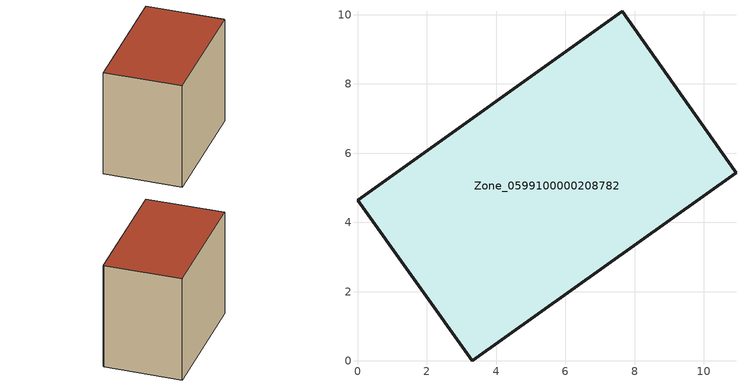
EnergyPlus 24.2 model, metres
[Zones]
Zone_0599100000208782
 floor ground (C_G): 10.93,5.44 3.32,0 0,4.64 7.64,10.11 10.89,5.49 z0
 wall outside (C_F): 0,4.64 3.32,0 10.93,5.44 10.89,5.49 7.64,10.11 0,4.64 z0:8.02
 roof outside (C_R): 3.32,0 10.93,5.44 10.89,5.49 7.64,10.11 0,4.64 z8.02
[BUILDING]
Pand.0599100000208782: North Axis=0; Terrain=City; Loads Convergence Tolerance Value=0.04; Temperature Convergence Tolerance Value=0.4; Solar Distribution=FullExterior; Maximum Number of Warmup Days=25; Minimum Number of Warmup Days=1
[Site:Location]
Rotterdam.The.Hague.AP_ZH_NLD Design_Conditions: Latitude=51.96; Longitude=4.45; Time Zone=1; Elevation=-4.5
[SITE:GROUNDTEMPERATURE:BUILDINGSURFACE]
18, 18, 18, 18, 18, 18, 18, 18, 18, 18, 18, 18
[MATERIAL] Thermal Absorptance=0.9; Solar Absorptance=0.7; Visible Absorptance=0.7
Name | Roughness | Thickness | Conductivity | Density | Specific Heat
G.TI.1975-1991 | MediumSmooth | 0.15 | 0.288461 | 540 | 1210
F.TI.1975-1991 | Rough | 0.3 | 0.230769 | 1920 | 840
R.TI.1975-1991 | MediumRough | 0.2 | 0.153846 | 1500 | 1000
[CONSTRUCTION]
C_G: G.TI.1975-1991
C_F: F.TI.1975-1991
C_R: R.TI.1975-1991
[ZONE]
Zone_0599100000208782: Type=1; Multiplier=1; Ceiling Height=Autocalculate; Volume=Autocalculate; Floor Area=autocalculate; Part of Total Floor Area=Yes
[ZONEINFILTRATION:DESIGNFLOWRATE]
Infil_Zone_0599100000208782: Zone or ZoneList or Space or SpaceList=Zone_0599100000208782; Schedule=AlwaysOn; Design Flow Rate Calculation Method=Flow/Area; Flow Rate per Floor Area=0.003; Constant Term Coefficient=1; Temperature Term Coefficient=0; Velocity Term Coefficient=0; Velocity Squared Term Coefficient=0
[HVACTEMPLATE:ZONE:IDEALLOADSAIRSYSTEM]
Zone_0599100000208782: Maximum Heating Supply Air Temperature=50; Minimum Cooling Supply Air Temperature=13; Maximum Heating Supply Air Humidity Ratio=0.0156; Minimum Cooling Supply Air Humidity Ratio=0.0077; Heating Limit=NoLimit; Cooling Limit=NoLimit; Dehumidification Control Type=ConstantSensibleHeatRatio; Cooling Sensible Heat Ratio=0.7; Dehumidification Setpoint=60; Humidification Control Type=None; Humidification Setpoint=30; Outdoor Air Method=None; Outdoor Air Flow Rate per Person=0.00944; Outdoor Air Flow Rate per Zone Floor Area=0; Outdoor Air Flow Rate per Zone=0; Demand Controlled Ventilation Type=None; Outdoor Air Economizer Type=NoEconomizer; Heat Recovery Type=None; Sensible Heat Recovery Effectiveness=0.7; Latent Heat Recovery Effectiveness=0.65
[ZONECONTROL:THERMOSTAT]
ThermostatControl_Zone_0599100000208782: Zone or ZoneList=Zone_0599100000208782; Control Type Schedule=DualSetpointControlType; Control 1=Thermostat_Zone_0599100000208782; Temperature Difference Between Cutout And Setpoint=0
[THERMOSTATSETPOINT:DUALSETPOINT]
Thermostat_Zone_0599100000208782: Heating Setpoint Temperature Schedule=HeatingSetpoint_Zone_0599100000208782; Cooling Setpoint Temperature Schedule=CoolingSetpoint_Zone_0599100000208782
[SCHEDULE:COMPACT]
HeatingSetpoint_Zone_0599100000208782: Through: 12/31, For: AllDays, Until: 24:00, 21
CoolingSetpoint_Zone_0599100000208782: Through: 12/31, For: AllDays, Until: 24:00, 24
DualSetpointControlType: Through: 12/31, For: AllDays, Until: 24:00, 4
AlwaysOn: Through: 12/31, For: AllDays, Until: 24:00, 1
